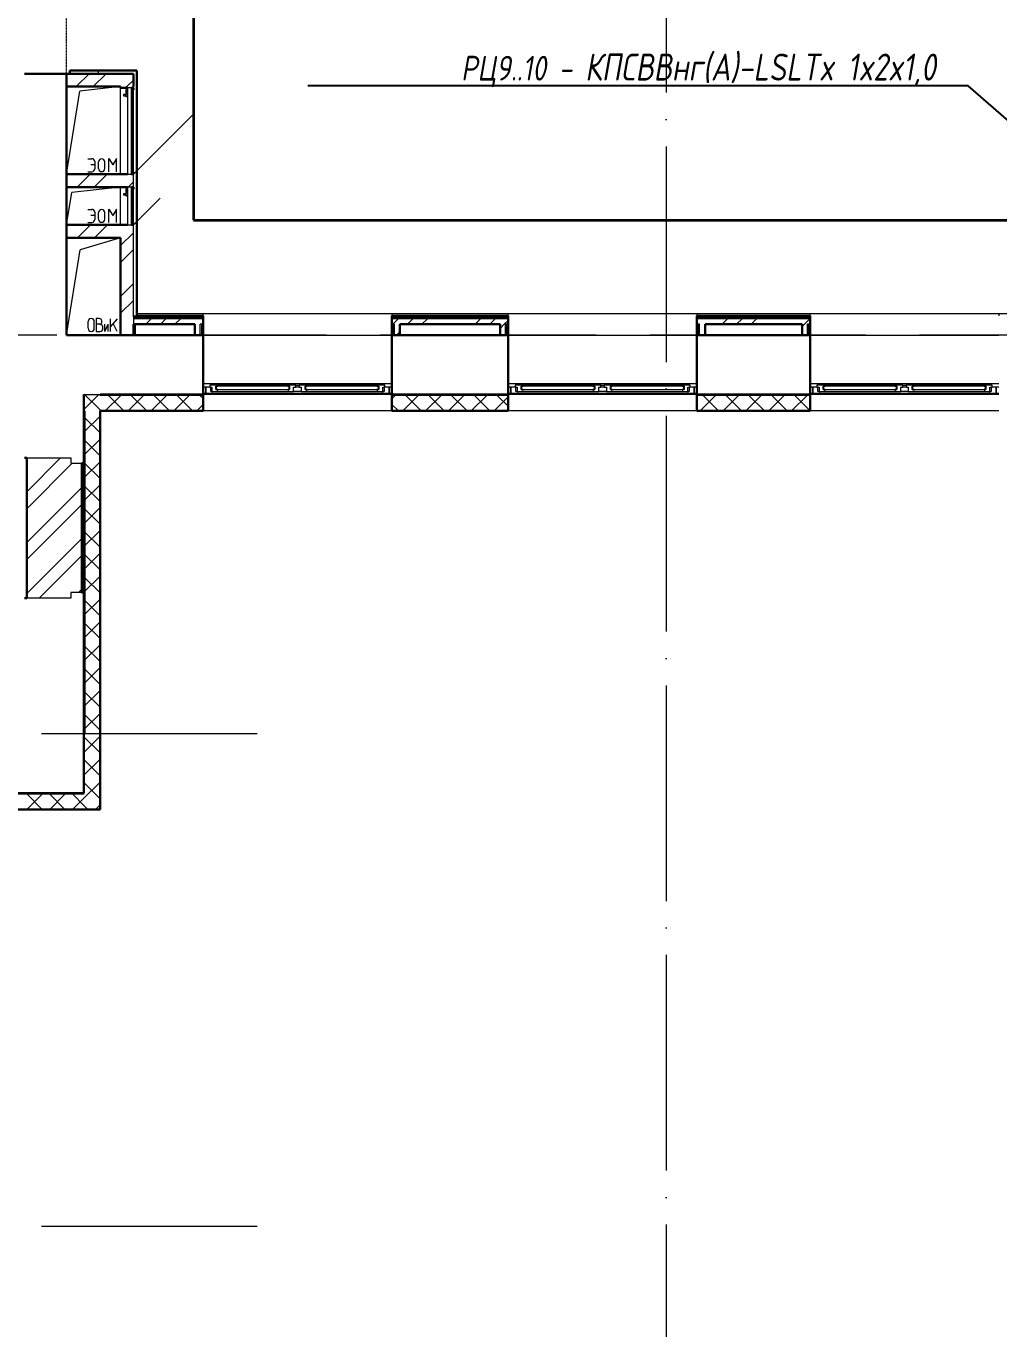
# Model space of a CAD drawing. Header units: millimetres. Extents: x -586848 to 520591, y -385801 to 675781.
# Drawn here: x -15148 to -6127, y -125453 to -113366 of the extents above; entities that cross this region are included whole.
import ezdxf
from ezdxf import colors
from ezdxf.entities.mleader import LeaderData, LeaderLine
from ezdxf.math import Vec2, Vec3

# ---------------------------------------------------------------- set-up
doc = ezdxf.new("R2010")
doc.units = ezdxf.units.MM
doc.linetypes.add('ADSK_Линия сетки', pattern=[25, 20, -2.5, 0, -2.5])
doc.linetypes.add('Сверху', pattern=[3.96875, 2.38125, -1.5875])
for name, color, linetype, lineweight in [('_ Окна', 7, 'Continuous', 9), ('E-Безопасность-G', 153, 'Continuous', 35), ('RC-Выноски', 7, 'Continuous', 0), ('Линии', 7, 'Continuous', 9), ('Оборудование', 8, 'Continuous', 18), ('Ограждение', 252, 'Continuous', 9), ('Окна', 252, 'Continuous', 9), ('Оси', 252, 'Continuous', 9), ('Стены внутренние', 7, 'Continuous', 18), ('Стены наружные', 7, 'Continuous', 18), ('Стены штриховка', 7, 'Continuous', 9)]:
    doc.layers.add(name, color=color, linetype=linetype, lineweight=lineweight)
doc.layers.add('Узлы', color=7, linetype='Continuous')
doc.styles.add('RubezhCAD', font='', dxfattribs={"oblique": 10})
doc.styles.get('RubezhCAD').set_extended_font_data('GOST type A')

# ---------------------------------------------------------------- blocks, each defined once
blk = doc.blocks.new('1 этаж')
at = {"color": 251, "lineweight": 18, "true_color": 0x636466}
for p, q in [((-27913, 15610), (-27943, 15610)), ((-27943, 15610), (-27943, 15490)), ((-27748, 15608), (-27808, 15536)), ((-27808, 15488), (-27808, 15608)), ((-28017, 15519), (-28017, 15581)), ((-27959, 15519), (-27959, 15581)), ((-27909, 15557), (-27943, 15557)), ((-27943, 15490), (-27906, 15490)), ((-27889, 15577), (-27889, 15587)), ((-27879, 15517), (-27879, 15527)), ((-27860, 15490), (-27831, 15557)), ((-27860, 15490), (-27860, 15557)), ((-27831, 15490), (-27831, 15557)), ((-27748, 15488), (-27784, 15565))]:
    blk.add_line(p, q, dxfattribs=at)
for centre, radius, start, end in [((-27988, 15581), 28.7, 0, 180), ((-27913, 15587), 23.3, 0, 90), ((-27988, 15519), 28.7, 180, 0), ((-27909, 15577), 20, 270, 0), ((-27909, 15527), 30, 0, 90), ((-27906, 15517), 26.7, 270, 0)]:
    blk.add_arc(centre, radius, start, end, dxfattribs=at)
at = {"layer": '_ Окна', "color": 251, "lineweight": 18, "true_color": 0x636466}
for p, q in [((-26832, 14991), (-26888, 14991)), ((-26888, 14991), (-26888, 14974)), ((-26831, 14990), (-26832, 14991)), ((-26830, 14991), (-26831, 14990)), ((-26815, 14991), (-26830, 14991)), ((-26813, 14982), (-26815, 14991)), ((-26163, 14991), (-26166, 14982)), ((-26149, 14991), (-26163, 14991)), ((-26148, 14990), (-26149, 14991)), ((-26147, 14991), (-26148, 14990)), ((-26091, 14991), (-26147, 14991)), ((-26091, 14974), (-26091, 14991)), ((-26005, 14991), (-26061, 14991)), ((-26061, 14991), (-26061, 14974)), ((-26004, 14990), (-26005, 14991)), ((-26003, 14991), (-26004, 14990)), ((-25988, 14991), (-26003, 14991)), ((-25986, 14982), (-25988, 14991)), ((-25336, 14991), (-25339, 14982)), ((-25322, 14991), (-25336, 14991)), ((-25321, 14990), (-25322, 14991)), ((-25320, 14991), (-25321, 14990)), ((-25264, 14991), (-25320, 14991)), ((-25264, 14974), (-25264, 14991)), ((-24002, 14991), (-24058, 14991)), ((-24058, 14991), (-24058, 14974)), ((-24001, 14990), (-24002, 14991)), ((-24000, 14991), (-24001, 14990)), ((-23985, 14991), (-24000, 14991)), ((-23983, 14982), (-23985, 14991)), ((-23333, 14991), (-23336, 14982)), ((-23319, 14991), (-23333, 14991)), ((-23318, 14990), (-23319, 14991)), ((-23317, 14991), (-23318, 14990)), ((-23261, 14991), (-23317, 14991)), ((-23261, 14974), (-23261, 14991)), ((-23175, 14991), (-23231, 14991)), ((-23231, 14991), (-23231, 14974)), ((-23174, 14990), (-23175, 14991)), ((-23173, 14991), (-23174, 14990)), ((-23158, 14991), (-23173, 14991)), ((-23156, 14982), (-23158, 14991)), ((-22506, 14991), (-22509, 14982)), ((-22492, 14991), (-22506, 14991)), ((-22491, 14990), (-22492, 14991)), ((-22490, 14991), (-22491, 14990)), ((-22434, 14991), (-22490, 14991)), ((-22434, 14974), (-22434, 14991)), ((-21202, 14991), (-21258, 14991)), ((-21258, 14991), (-21258, 14974)), ((-21201, 14990), (-21202, 14991)), ((-21200, 14991), (-21201, 14990)), ((-21185, 14991), (-21200, 14991)), ((-21183, 14982), (-21185, 14991)), ((-20533, 14991), (-20536, 14982)), ((-20519, 14991), (-20533, 14991)), ((-20518, 14990), (-20519, 14991)), ((-20517, 14991), (-20518, 14990)), ((-20461, 14991), (-20517, 14991)), ((-20461, 14974), (-20461, 14991)), ((-20375, 14991), (-20431, 14991)), ((-20431, 14991), (-20431, 14974)), ((-20374, 14990), (-20375, 14991)), ((-20373, 14991), (-20374, 14990)), ((-20358, 14991), (-20373, 14991)), ((-20356, 14982), (-20358, 14991)), ((-19706, 14991), (-19709, 14982)), ((-19692, 14991), (-19706, 14991)), ((-19691, 14990), (-19692, 14991)), ((-19690, 14991), (-19691, 14990)), ((-19634, 14991), (-19690, 14991)), ((-19634, 14974), (-19634, 14991)), ((-26888, 14974), (-26926, 14974)), ((-26926, 14974), (-26926, 14916)), ((-26926, 14916), (-26866, 14916)), ((-26888, 14974), (-26868, 14974)), ((-26880, 14933), (-26880, 14974)), ((-26868, 14933), (-26880, 14933)), ((-26868, 14974), (-26868, 14933)), ((-26868, 14933), (-26817, 14933)), ((-26866, 14916), (-26862, 14933)), ((-26831, 14950), (-26831, 14982)), ((-26831, 14982), (-26813, 14982)), ((-26813, 14950), (-26831, 14950)), ((-26817, 14933), (-26813, 14950)), ((-26166, 14982), (-26148, 14982)), ((-26148, 14950), (-26166, 14950)), ((-26166, 14950), (-26161, 14933)), ((-26161, 14933), (-26111, 14933)), ((-26148, 14982), (-26148, 14950)), ((-26111, 14933), (-26111, 14974)), ((-26111, 14974), (-26091, 14974)), ((-26061, 14974), (-26041, 14974)), ((-26041, 14974), (-26041, 14933)), ((-26041, 14933), (-25990, 14933)), ((-26004, 14950), (-26004, 14982)), ((-26004, 14982), (-25986, 14982)), ((-25986, 14950), (-26004, 14950)), ((-25990, 14933), (-25986, 14950)), ((-25339, 14982), (-25321, 14982)), ((-25321, 14950), (-25339, 14950)), ((-25339, 14950), (-25334, 14933)), ((-25334, 14933), (-25284, 14933)), ((-25321, 14982), (-25321, 14950)), ((-25290, 14933), (-25285, 14916)), ((-25285, 14916), (-25226, 14916)), ((-25284, 14933), (-25284, 14974)), ((-25284, 14974), (-25264, 14974)), ((-25272, 14933), (-25284, 14933)), ((-25272, 14974), (-25272, 14933)), ((-25226, 14974), (-25264, 14974)), ((-25226, 14916), (-25226, 14974)), ((-24058, 14974), (-24096, 14974)), ((-24096, 14974), (-24096, 14916)), ((-24096, 14916), (-24036, 14916)), ((-24058, 14974), (-24038, 14974)), ((-24050, 14933), (-24050, 14974)), ((-24038, 14933), (-24050, 14933)), ((-24038, 14974), (-24038, 14933)), ((-24038, 14933), (-23987, 14933)), ((-24036, 14916), (-24032, 14933)), ((-24001, 14950), (-24001, 14982)), ((-24001, 14982), (-23983, 14982)), ((-23983, 14950), (-24001, 14950)), ((-23987, 14933), (-23983, 14950)), ((-23336, 14982), (-23318, 14982)), ((-23318, 14950), (-23336, 14950)), ((-23336, 14950), (-23331, 14933)), ((-23331, 14933), (-23281, 14933)), ((-23318, 14982), (-23318, 14950)), ((-23281, 14933), (-23281, 14974)), ((-23281, 14974), (-23261, 14974)), ((-23231, 14974), (-23211, 14974)), ((-23211, 14974), (-23211, 14933)), ((-23211, 14933), (-23160, 14933)), ((-23174, 14950), (-23174, 14982)), ((-23174, 14982), (-23156, 14982)), ((-23156, 14950), (-23174, 14950)), ((-23160, 14933), (-23156, 14950)), ((-22509, 14982), (-22491, 14982)), ((-22491, 14950), (-22509, 14950)), ((-22509, 14950), (-22504, 14933)), ((-22504, 14933), (-22454, 14933)), ((-22491, 14982), (-22491, 14950)), ((-22460, 14933), (-22455, 14916)), ((-22455, 14916), (-22396, 14916)), ((-22454, 14933), (-22454, 14974)), ((-22454, 14974), (-22434, 14974)), ((-22442, 14933), (-22454, 14933)), ((-22442, 14974), (-22442, 14933)), ((-22396, 14974), (-22434, 14974)), ((-22396, 14916), (-22396, 14974)), ((-21258, 14974), (-21296, 14974)), ((-21296, 14974), (-21296, 14916)), ((-21296, 14916), (-21236, 14916)), ((-21258, 14974), (-21238, 14974)), ((-21250, 14933), (-21250, 14974)), ((-21238, 14933), (-21250, 14933)), ((-21238, 14974), (-21238, 14933)), ((-21238, 14933), (-21187, 14933)), ((-21236, 14916), (-21232, 14933)), ((-21201, 14950), (-21201, 14982)), ((-21201, 14982), (-21183, 14982)), ((-21183, 14950), (-21201, 14950)), ((-21187, 14933), (-21183, 14950)), ((-20536, 14982), (-20518, 14982)), ((-20518, 14950), (-20536, 14950)), ((-20536, 14950), (-20531, 14933)), ((-20531, 14933), (-20481, 14933)), ((-20518, 14982), (-20518, 14950)), ((-20481, 14933), (-20481, 14974)), ((-20481, 14974), (-20461, 14974)), ((-20431, 14974), (-20411, 14974)), ((-20411, 14974), (-20411, 14933)), ((-20411, 14933), (-20360, 14933)), ((-20374, 14950), (-20374, 14982)), ((-20374, 14982), (-20356, 14982)), ((-20356, 14950), (-20374, 14950)), ((-20360, 14933), (-20356, 14950)), ((-19709, 14982), (-19691, 14982)), ((-19691, 14950), (-19709, 14950)), ((-19709, 14950), (-19704, 14933)), ((-19704, 14933), (-19654, 14933)), ((-19691, 14982), (-19691, 14950)), ((-19660, 14933), (-19655, 14916)), ((-19655, 14916), (-19596, 14916)), ((-19654, 14933), (-19654, 14974)), ((-19654, 14974), (-19634, 14974)), ((-19642, 14933), (-19654, 14933)), ((-19642, 14974), (-19642, 14933)), ((-19596, 14974), (-19634, 14974)), ((-19596, 14916), (-19596, 14974))]:
    blk.add_line(p, q, dxfattribs=at)
at = {"layer": '_ Окна', "color": 251, "true_color": 0x636466}
for p, q in [((-26926, 14974), (-26951, 14974)), ((-26951, 14916), (-26926, 14916)), ((-26926, 14916), (-26926, 14974)), ((-26828, 14982), (-26831, 14982)), ((-26831, 14982), (-26831, 14950)), ((-26831, 14950), (-26828, 14950)), ((-26151, 14982), (-26828, 14982)), ((-26828, 14982), (-26828, 14950)), ((-26828, 14950), (-26828, 14982)), ((-26828, 14950), (-26151, 14950)), ((-26151, 14950), (-26151, 14982)), ((-26151, 14982), (-26151, 14950)), ((-26148, 14982), (-26151, 14982)), ((-26151, 14950), (-26148, 14950)), ((-26148, 14950), (-26148, 14982)), ((-26001, 14982), (-26004, 14982)), ((-26004, 14982), (-26004, 14950)), ((-26004, 14950), (-26001, 14950)), ((-25324, 14982), (-26001, 14982)), ((-26001, 14982), (-26001, 14950)), ((-26001, 14950), (-26001, 14982)), ((-26001, 14950), (-25324, 14950)), ((-25324, 14950), (-25324, 14982)), ((-25324, 14982), (-25324, 14950)), ((-25321, 14982), (-25324, 14982)), ((-25324, 14950), (-25321, 14950)), ((-25321, 14950), (-25321, 14982)), ((-25201, 14974), (-25226, 14974)), ((-25226, 14974), (-25226, 14916)), ((-25226, 14916), (-25201, 14916)), ((-24096, 14974), (-24121, 14974)), ((-24121, 14916), (-24096, 14916)), ((-24096, 14916), (-24096, 14974)), ((-23998, 14982), (-24001, 14982)), ((-24001, 14982), (-24001, 14950)), ((-24001, 14950), (-23998, 14950)), ((-23321, 14982), (-23998, 14982)), ((-23998, 14982), (-23998, 14950)), ((-23998, 14950), (-23998, 14982)), ((-23998, 14950), (-23321, 14950)), ((-23321, 14950), (-23321, 14982)), ((-23321, 14982), (-23321, 14950)), ((-23318, 14982), (-23321, 14982)), ((-23321, 14950), (-23318, 14950)), ((-23318, 14950), (-23318, 14982)), ((-23171, 14982), (-23174, 14982)), ((-23174, 14982), (-23174, 14950)), ((-23174, 14950), (-23171, 14950)), ((-22494, 14982), (-23171, 14982)), ((-23171, 14982), (-23171, 14950)), ((-23171, 14950), (-23171, 14982)), ((-23171, 14950), (-22494, 14950)), ((-22494, 14950), (-22494, 14982)), ((-22494, 14982), (-22494, 14950)), ((-22491, 14982), (-22494, 14982)), ((-22494, 14950), (-22491, 14950)), ((-22491, 14950), (-22491, 14982)), ((-22371, 14974), (-22396, 14974)), ((-22396, 14974), (-22396, 14916)), ((-22396, 14916), (-22371, 14916)), ((-21296, 14974), (-21321, 14974)), ((-21321, 14916), (-21296, 14916)), ((-21296, 14916), (-21296, 14974)), ((-21198, 14982), (-21201, 14982)), ((-21201, 14982), (-21201, 14950)), ((-21201, 14950), (-21198, 14950)), ((-20521, 14982), (-21198, 14982)), ((-21198, 14982), (-21198, 14950)), ((-21198, 14950), (-21198, 14982)), ((-21198, 14950), (-20521, 14950)), ((-20521, 14950), (-20521, 14982)), ((-20521, 14982), (-20521, 14950)), ((-20518, 14982), (-20521, 14982)), ((-20521, 14950), (-20518, 14950)), ((-20518, 14950), (-20518, 14982)), ((-20371, 14982), (-20374, 14982)), ((-20374, 14982), (-20374, 14950)), ((-20374, 14950), (-20371, 14950)), ((-19694, 14982), (-20371, 14982)), ((-20371, 14982), (-20371, 14950)), ((-20371, 14950), (-20371, 14982)), ((-20371, 14950), (-19694, 14950)), ((-19694, 14950), (-19694, 14982)), ((-19694, 14982), (-19694, 14950)), ((-19691, 14982), (-19694, 14982)), ((-19694, 14950), (-19691, 14950)), ((-19691, 14950), (-19691, 14982)), ((-19571, 14974), (-19596, 14974)), ((-19596, 14974), (-19596, 14916)), ((-19596, 14916), (-19571, 14916))]:
    blk.add_line(p, q, dxfattribs=at)
at = {"layer": 'Линии', "color": 251, "lineweight": 18, "ltscale": 100, "true_color": 0x636466}
for p, q in [((-28216, 16949), (-28093, 17720)), ((-27716, 17761), (-28093, 17720)), ((-28018, 17092), (-27981, 17092)), ((-27955, 17066), (-27955, 16998)), ((-27919, 17001), (-27919, 17063)), ((-27861, 17001), (-27861, 17063)), ((-27825, 17095), (-27788, 17035)), ((-27825, 16972), (-27825, 17095)), ((-27752, 17095), (-27788, 17035)), ((-27752, 16972), (-27752, 17095)), ((-28018, 16972), (-27981, 16972)), ((-27992, 17040), (-27955, 17040)), ((-27716, 16829), (-28168, 16779)), ((-28216, 16479), (-28168, 16779)), ((-28018, 16622), (-27981, 16622)), ((-27992, 16570), (-27955, 16570)), ((-27955, 16596), (-27955, 16528)), ((-27919, 16531), (-27919, 16593)), ((-27861, 16531), (-27861, 16593)), ((-27825, 16625), (-27788, 16565)), ((-27825, 16502), (-27825, 16625)), ((-27752, 16625), (-27788, 16565)), ((-27752, 16502), (-27752, 16625)), ((-28018, 16502), (-27981, 16502)), ((-27716, 16359), (-28091, 16246)), ((-28216, 15456), (-28091, 16246))]:
    blk.add_line(p, q, dxfattribs=at)
at = {"layer": 'Линии', "color": 251, "lineweight": 18, "true_color": 0x636466}
for centre, radius, start, end in [((-27981, 17066), 26.1, 0, 90), ((-27890, 17063), 28.7, 0, 180), ((-27981, 16998), 26.1, 270, 0), ((-27890, 17001), 28.7, 180, 0), ((-27981, 16596), 26.1, 0, 90), ((-27890, 16593), 28.7, 0, 180), ((-27981, 16528), 26.1, 270, 0), ((-27890, 16531), 28.7, 180, 0)]:
    blk.add_arc(centre, radius, start, end, dxfattribs=at)
at = {"layer": 'Оборудование', "color": 251, "true_color": 0x636466}
for p, q in [((-27669, 17688), (-27687, 17688)), ((-27687, 17688), (-27687, 17676)), ((-27687, 17676), (-27669, 17676)), ((-27667, 17690), (-27669, 17688)), ((-27669, 17688), (-27669, 17676)), ((-27669, 17676), (-27667, 17674)), ((-27667, 17733), (-27667, 17687)), ((-27662, 17733), (-27667, 17733)), ((-27651, 17692), (-27667, 17692)), ((-27667, 17692), (-27667, 17672)), ((-27667, 17677), (-27667, 17669)), ((-27667, 17672), (-27651, 17672)), ((-27667, 17669), (-27662, 17669)), ((-27662, 17687), (-27662, 17733)), ((-27662, 17669), (-27662, 17677)), ((-27615, 17749), (-27651, 17749)), ((-27651, 17749), (-27651, 16949)), ((-27614, 16950), (-27614, 17748)), ((-27604, 17742), (-27614, 17742)), ((-27603, 16957), (-27603, 17741)), ((-27596, 17730), (-27602, 17730)), ((-27596, 16968), (-27596, 17730)), ((-27596, 16949), (-27031, 17514)), ((-27651, 16949), (-27615, 16949)), ((-27614, 16956), (-27604, 16956)), ((-27602, 16968), (-27596, 16968)), ((-27667, 16813), (-27667, 16767)), ((-27662, 16813), (-27667, 16813)), ((-27662, 16767), (-27662, 16813)), ((-27615, 16829), (-27651, 16829)), ((-27651, 16829), (-27651, 16479)), ((-27614, 16480), (-27614, 16828)), ((-27604, 16822), (-27614, 16822)), ((-27603, 16487), (-27603, 16821)), ((-27596, 16810), (-27602, 16810)), ((-27596, 16498), (-27596, 16810)), ((-27669, 16768), (-27687, 16768)), ((-27687, 16768), (-27687, 16756)), ((-27687, 16756), (-27669, 16756)), ((-27667, 16770), (-27669, 16768)), ((-27669, 16768), (-27669, 16756)), ((-27669, 16756), (-27667, 16754)), ((-27651, 16772), (-27667, 16772)), ((-27667, 16772), (-27667, 16752)), ((-27667, 16757), (-27667, 16749)), ((-27667, 16752), (-27651, 16752)), ((-27667, 16749), (-27662, 16749)), ((-27662, 16749), (-27662, 16757)), ((-27596, 16479), (-27349, 16726)), ((-27651, 16479), (-27615, 16479)), ((-27614, 16486), (-27604, 16486)), ((-27603, 16507), (-27604, 16507)), ((-27604, 16507), (-27603, 16507)), ((-27602, 16498), (-27596, 16498))]:
    blk.add_line(p, q, dxfattribs=at)
for points, knots in [([(-27614, 17748), (-27614, 17748), (-27614, 17748), (-27614, 17748), (-27614, 17748), (-27614, 17748), (-27614, 17748), (-27615, 17749), (-27615, 17749), (-27615, 17749)], [0, 0, 0, 0, 0.166667, 0.25, 0.333333, 0.5, 0.666667, 0.833333, 1, 1, 1, 1]), ([(-27603, 17741), (-27603, 17741), (-27603, 17741), (-27603, 17741), (-27603, 17741), (-27603, 17741), (-27604, 17741), (-27604, 17741), (-27604, 17742), (-27604, 17742), (-27604, 17742)], [0, 0, 0, 0, 0.166667, 0.25, 0.333333, 0.416667, 0.541667, 0.666667, 0.833333, 1, 1, 1, 1]), ([(-27602, 17730), (-27602, 17730), (-27602, 17730), (-27602, 17730), (-27602, 17730), (-27603, 17730), (-27603, 17730), (-27603, 17730), (-27603, 17730), (-27603, 17731), (-27603, 17731), (-27603, 17731), (-27603, 17731)], [0, 0, 0, 0, 0.166667, 0.25, 0.333333, 0.416667, 0.5, 0.583333, 0.666667, 0.75, 0.833333, 1, 1, 1, 1]), ([(-27615, 16949), (-27615, 16949), (-27615, 16949), (-27614, 16949), (-27614, 16949), (-27614, 16949), (-27614, 16949), (-27614, 16949), (-27614, 16949), (-27614, 16950)], [-1, -1, -1, -1, -0.833333, -0.666667, -0.5, -0.333333, -0.25, -0.166667, 0, 0, 0, 0]), ([(-27604, 16956), (-27604, 16956), (-27604, 16956), (-27604, 16956), (-27604, 16956), (-27603, 16956), (-27603, 16956), (-27603, 16956), (-27603, 16956), (-27603, 16956), (-27603, 16957)], [-1, -1, -1, -1, -0.833333, -0.666667, -0.541667, -0.416667, -0.333333, -0.25, -0.166667, 0, 0, 0, 0]), ([(-27603, 16966), (-27603, 16966), (-27603, 16966), (-27603, 16967), (-27603, 16967), (-27603, 16967), (-27603, 16967), (-27603, 16967), (-27602, 16967), (-27602, 16967), (-27602, 16968), (-27602, 16968), (-27602, 16968)], [-1, -1, -1, -1, -0.833333, -0.75, -0.666667, -0.583333, -0.5, -0.416667, -0.333333, -0.25, -0.166667, 0, 0, 0, 0]), ([(-27614, 16828), (-27614, 16828), (-27614, 16828), (-27614, 16828), (-27614, 16828), (-27614, 16828), (-27614, 16828), (-27615, 16829), (-27615, 16829), (-27615, 16829)], [0, 0, 0, 0, 0.166667, 0.25, 0.333333, 0.5, 0.666667, 0.833333, 1, 1, 1, 1]), ([(-27603, 16821), (-27603, 16821), (-27603, 16821), (-27603, 16821), (-27603, 16821), (-27603, 16821), (-27604, 16821), (-27604, 16821), (-27604, 16822), (-27604, 16822), (-27604, 16822)], [0, 0, 0, 0, 0.166667, 0.25, 0.333333, 0.416667, 0.541667, 0.666667, 0.833333, 1, 1, 1, 1]), ([(-27602, 16810), (-27602, 16810), (-27602, 16810), (-27602, 16810), (-27602, 16810), (-27603, 16810), (-27603, 16810), (-27603, 16810), (-27603, 16810), (-27603, 16811), (-27603, 16811), (-27603, 16811), (-27603, 16811)], [0, 0, 0, 0, 0.166667, 0.25, 0.333333, 0.416667, 0.5, 0.583333, 0.666667, 0.75, 0.833333, 1, 1, 1, 1]), ([(-27615, 16479), (-27615, 16479), (-27615, 16479), (-27614, 16479), (-27614, 16479), (-27614, 16479), (-27614, 16479), (-27614, 16479), (-27614, 16479), (-27614, 16480)], [-1, -1, -1, -1, -0.833333, -0.666667, -0.5, -0.333333, -0.25, -0.166667, 0, 0, 0, 0]), ([(-27604, 16486), (-27604, 16486), (-27604, 16486), (-27604, 16486), (-27604, 16486), (-27603, 16486), (-27603, 16486), (-27603, 16486), (-27603, 16486), (-27603, 16486), (-27603, 16487)], [-1, -1, -1, -1, -0.833333, -0.666667, -0.541667, -0.416667, -0.333333, -0.25, -0.166667, 0, 0, 0, 0]), ([(-27603, 16496), (-27603, 16496), (-27603, 16496), (-27603, 16497), (-27603, 16497), (-27603, 16497), (-27603, 16497), (-27603, 16497), (-27602, 16497), (-27602, 16497), (-27602, 16498), (-27602, 16498), (-27602, 16498)], [-1, -1, -1, -1, -0.833333, -0.75, -0.666667, -0.583333, -0.5, -0.416667, -0.333333, -0.25, -0.166667, 0, 0, 0, 0])]:
    blk.add_open_spline(points, degree=3, knots=knots, dxfattribs=at)
at = {"layer": 'Ограждение', "color": 251, "true_color": 0x636466}
for p, q in [((-27566, 15656), (-13581, 15656)), ((-26951, 15636), (-26951, 15656)), ((-26951, 15656), (-25201, 15656)), ((-25201, 15656), (-25201, 15636)), ((-24121, 15636), (-24121, 15656)), ((-24121, 15656), (-22371, 15656)), ((-22371, 15656), (-22371, 15636)), ((-21321, 15636), (-21321, 15656)), ((-21321, 15656), (-19571, 15656)), ((-19571, 15656), (-19571, 15636)), ((-27576, 15481), (-27596, 15481)), ((-27596, 15471), (-27581, 15471)), ((-27576, 15456), (-27576, 15556)), ((-26951, 15456), (-25201, 15456)), ((-24121, 15456), (-22371, 15456)), ((-21321, 15456), (-19571, 15456)), ((-26951, 15006), (-25201, 15006)), ((-24121, 15006), (-22371, 15006)), ((-21321, 15006), (-19571, 15006))]:
    blk.add_line(p, q, dxfattribs=at)
at = {"layer": 'Окна', "color": 251, "true_color": 0x636466}
for p, q in [((-26830, 14991), (-26832, 14991)), ((-26163, 14991), (-26815, 14991)), ((-26147, 14991), (-26149, 14991)), ((-26091, 14991), (-26061, 14991)), ((-26003, 14991), (-26005, 14991)), ((-25336, 14991), (-25988, 14991)), ((-25320, 14991), (-25322, 14991)), ((-24000, 14991), (-24002, 14991)), ((-23333, 14991), (-23985, 14991)), ((-23317, 14991), (-23319, 14991)), ((-23261, 14991), (-23231, 14991)), ((-23173, 14991), (-23175, 14991)), ((-22506, 14991), (-23158, 14991)), ((-22490, 14991), (-22492, 14991)), ((-21200, 14991), (-21202, 14991)), ((-20533, 14991), (-21185, 14991)), ((-20517, 14991), (-20519, 14991)), ((-20461, 14991), (-20431, 14991)), ((-20373, 14991), (-20375, 14991)), ((-19706, 14991), (-20358, 14991)), ((-19690, 14991), (-19692, 14991)), ((-26866, 14916), (-25285, 14916)), ((-26817, 14933), (-26161, 14933)), ((-26041, 14933), (-26111, 14933)), ((-26061, 14974), (-26091, 14974)), ((-25990, 14933), (-25334, 14933)), ((-24036, 14916), (-22455, 14916)), ((-23987, 14933), (-23331, 14933)), ((-23211, 14933), (-23281, 14933)), ((-23231, 14974), (-23261, 14974)), ((-23160, 14933), (-22504, 14933)), ((-21236, 14916), (-19655, 14916)), ((-21187, 14933), (-20531, 14933)), ((-20411, 14933), (-20481, 14933)), ((-20431, 14974), (-20461, 14974)), ((-20360, 14933), (-19704, 14933))]:
    blk.add_line(p, q, dxfattribs=at)
at = {"layer": 'Оси', "color": 251, "linetype": 'ADSK_Линия сетки', "ltscale": 100, "true_color": 0x636466}
for p, q in [((-22656, 32207), (-22656, -32500)), ((-806, 15456), (-72528, 15456)), ((-26448, 11756), (-72528, 11756)), ((-26448, 7186), (-72528, 7186))]:
    blk.add_line(p, q, dxfattribs=at)
at = {"layer": 'Стены внутренние', "color": 251, "lineweight": 30, "true_color": 0x636466}
for p, q in [((-28216, 16949), (-28216, 17761)), ((-28216, 16479), (-28216, 16829)), ((-28216, 15456), (-28216, 16359)), ((-27716, 15456), (-28216, 15456)), ((-27026, 15456), (-27596, 15456)), ((-26951, 14906), (-26951, 15456)), ((-25201, 15456), (-25201, 14906)), ((-24196, 15456), (-25126, 15456)), ((-24121, 14906), (-24121, 15456)), ((-22371, 15456), (-22371, 14906)), ((-21396, 15456), (-22296, 15456)), ((-21321, 14906), (-21321, 15456)), ((-28056, 14906), (-28056, 14754)), ((-27904, 14906), (-26951, 14906)), ((-26951, 14754), (-26951, 14896)), ((-25201, 14906), (-24121, 14906)), ((-25201, 14896), (-25201, 14754)), ((-24121, 14754), (-24121, 14896)), ((-22371, 14906), (-21321, 14906)), ((-22371, 14896), (-22371, 14754)), ((-21321, 14754), (-21321, 14896)), ((-27904, 14754), (-26951, 14754)), ((-27904, 11054), (-27904, 14754)), ((-25201, 14754), (-24121, 14754)), ((-22371, 14754), (-21321, 14754)), ((-28606, 14317), (-28586, 14317)), ((-28076, 14267), (-28056, 14267)), ((-28056, 13067), (-28076, 13067)), ((-28056, 11206), (-28056, 13067)), ((-28586, 13017), (-28606, 13017)), ((-30806, 11206), (-28056, 11206)), ((-29854, 11054), (-27904, 11054))]:
    blk.add_line(p, q, dxfattribs=at)
at = {"layer": 'Стены внутренние', "color": 251, "true_color": 0x636466}
for p, q in [((-28056, 14906), (-27904, 14906)), ((-25201, 14906), (-26951, 14906)), ((-22371, 14906), (-24121, 14906)), ((-19571, 14906), (-21321, 14906)), ((-25201, 14754), (-26951, 14754)), ((-22371, 14754), (-24121, 14754)), ((-19571, 14754), (-21321, 14754)), ((-28586, 14317), (-28176, 14317)), ((-28176, 14317), (-28176, 14267)), ((-28176, 14267), (-28076, 14267)), ((-28076, 13067), (-28176, 13067)), ((-28176, 13067), (-28176, 13017)), ((-28176, 13017), (-28586, 13017))]:
    blk.add_line(p, q, dxfattribs=at)
at = {"layer": 'Стены внутренние', "color": 251, "linetype": 'Continuous', "lineweight": 9, "true_color": 0x636466}
for p, q in [((-28056, 14767), (-27916, 14906)), ((-27900, 14756), (-28050, 14906)), ((-27854, 14756), (-27714, 14896)), ((-27688, 14756), (-27828, 14896)), ((-27642, 14756), (-27502, 14896)), ((-27476, 14756), (-27616, 14896)), ((-27430, 14756), (-27290, 14896)), ((-27264, 14756), (-27404, 14896)), ((-27218, 14756), (-27078, 14896)), ((-27052, 14756), (-27192, 14896)), ((-26951, 14867), (-26980, 14896)), ((-25201, 14864), (-25168, 14896)), ((-25096, 14756), (-24956, 14896)), ((-24930, 14756), (-25070, 14896)), ((-24884, 14756), (-24744, 14896)), ((-24718, 14756), (-24858, 14896)), ((-24672, 14756), (-24532, 14896)), ((-24506, 14756), (-24646, 14896)), ((-24460, 14756), (-24320, 14896)), ((-24294, 14756), (-24434, 14896)), ((-24248, 14756), (-24121, 14883)), ((-24123, 14797), (-24222, 14896)), ((-22339, 14756), (-22199, 14896)), ((-22173, 14756), (-22313, 14896)), ((-22126, 14756), (-21986, 14896)), ((-21961, 14756), (-22101, 14896)), ((-21914, 14756), (-21774, 14896)), ((-21749, 14756), (-21889, 14896)), ((-21702, 14756), (-21562, 14896)), ((-21536, 14756), (-21676, 14896)), ((-21490, 14756), (-21350, 14896)), ((-21324, 14756), (-21464, 14896)), ((-27236, 14756), (-27237, 14754)), ((-27027, 14754), (-27028, 14756)), ((-27005, 14756), (-26953, 14809)), ((-25143, 14756), (-25199, 14812)), ((-24563, 14754), (-24564, 14756)), ((-24420, 14756), (-24421, 14755)), ((-21748, 14754), (-21749, 14756)), ((-28046, 14564), (-27906, 14704)), ((-27906, 14550), (-28046, 14690)), ((-28046, 14352), (-27906, 14492)), ((-27906, 14337), (-28046, 14477)), ((-28046, 14140), (-27906, 14280)), ((-27906, 14125), (-28046, 14265)), ((-28046, 13928), (-27906, 14068)), ((-27906, 13913), (-28046, 14053)), ((-28046, 13716), (-27906, 13856)), ((-27906, 13701), (-28046, 13841)), ((-28046, 13504), (-27906, 13644)), ((-27906, 13489), (-28046, 13629)), ((-28046, 13292), (-27906, 13432)), ((-27906, 13277), (-28046, 13417)), ((-28046, 13080), (-27906, 13220)), ((-27906, 13065), (-28046, 13205)), ((-28046, 12867), (-27906, 13007)), ((-27906, 12853), (-28046, 12993)), ((-28046, 12655), (-27906, 12795)), ((-27906, 12640), (-28046, 12780)), ((-28046, 12443), (-27906, 12583)), ((-27906, 12428), (-28046, 12568)), ((-28046, 12231), (-27906, 12371)), ((-27906, 12216), (-28046, 12356)), ((-28046, 12019), (-27906, 12159)), ((-27906, 12004), (-28046, 12144)), ((-27904, 11974), (-27906, 11971)), ((-28046, 11807), (-27906, 11947)), ((-27906, 11792), (-28046, 11932)), ((-28056, 11585), (-27906, 11735)), ((-27906, 11580), (-28056, 11730)), ((-28056, 11373), (-27906, 11523)), ((-27906, 11368), (-28056, 11518)), ((-28056, 11160), (-27906, 11310)), ((-27906, 11155), (-28056, 11305)), ((-28584, 11056), (-28444, 11196)), ((-28443, 11056), (-28583, 11196)), ((-28372, 11056), (-28232, 11196)), ((-28231, 11056), (-28371, 11196)), ((-28160, 11056), (-28056, 11160)), ((-28056, 11093), (-28159, 11196)), ((-27904, 11193), (-27906, 11197)), ((-28527, 11054), (-28529, 11056)), ((-28176, 11054), (-28176, 11056)), ((-28019, 11056), (-28056, 11093)), ((-27948, 11056), (-27906, 11098))]:
    blk.add_line(p, q, dxfattribs=at)
at = {"layer": 'Стены наружные', "color": 251, "lineweight": 30, "true_color": 0x636466}
for p, q in [((-27566, 17911), (-28186, 17911)), ((-28186, 17911), (-28186, 17881)), ((-27566, 15636), (-27566, 17911)), ((-28216, 17881), (-28216, 17761)), ((-28216, 17881), (-27596, 17881)), ((-27596, 17761), (-27596, 17881)), ((-28216, 17761), (-27716, 17761)), ((-27716, 17761), (-27716, 17749)), ((-27716, 17749), (-27651, 17749)), ((-27615, 17749), (-27596, 17749)), ((-27596, 17749), (-27596, 17730)), ((-27651, 16949), (-28216, 16949)), ((-28216, 16949), (-28216, 16829)), ((-27596, 16949), (-27615, 16949)), ((-27596, 16968), (-27596, 16949)), ((-28216, 16829), (-27651, 16829)), ((-27615, 16829), (-27596, 16829)), ((-27596, 16829), (-27596, 16810)), ((-27651, 16479), (-28216, 16479)), ((-28216, 16479), (-28216, 16359)), ((-27596, 16479), (-27615, 16479)), ((-27596, 16498), (-27596, 16479)), ((-28216, 16359), (-27716, 16359)), ((-27716, 16359), (-27716, 15456)), ((-27596, 15636), (-27596, 15631)), ((-26951, 15636), (-27566, 15636)), ((-26951, 15456), (-26951, 15636)), ((-24121, 15636), (-25201, 15636)), ((-25201, 15636), (-25201, 15456)), ((-24121, 15456), (-24121, 15636)), ((-21321, 15636), (-22371, 15636)), ((-22371, 15636), (-22371, 15456)), ((-21321, 15456), (-21321, 15636)), ((-27596, 15456), (-27596, 15556)), ((-27596, 15556), (-27026, 15556)), ((-27026, 15556), (-27026, 15456)), ((-25126, 15556), (-24196, 15556)), ((-25126, 15456), (-25126, 15556)), ((-24196, 15556), (-24196, 15456)), ((-22296, 15556), (-21396, 15556)), ((-22296, 15456), (-22296, 15556)), ((-21396, 15556), (-21396, 15456)), ((-27716, 15456), (-27596, 15456)), ((-27026, 15456), (-26951, 15456)), ((-25201, 15456), (-25126, 15456)), ((-24196, 15456), (-24121, 15456)), ((-22371, 15456), (-22296, 15456)), ((-21396, 15456), (-21321, 15456)), ((-26951, 14896), (-26951, 14906)), ((-25201, 14906), (-25201, 14896)), ((-24121, 14896), (-24121, 14906)), ((-22371, 14906), (-22371, 14896)), ((-21321, 14896), (-21321, 14906)), ((-28056, 14754), (-28056, 13067)), ((-28586, 14317), (-28586, 13017)), ((-28076, 13067), (-28076, 14267))]:
    blk.add_line(p, q, dxfattribs=at)
at = {"layer": 'Стены наружные', "color": 251, "linetype": 'Continuous', "lineweight": 9, "true_color": 0x636466}
for p, q in [((-27920, 17881), (-27920, 17911)), ((-28127, 17761), (-28007, 17881)), ((-27970, 17761), (-27850, 17881)), ((-27656, 17761), (-27596, 17821)), ((-27668, 17749), (-27656, 17761)), ((-28117, 16829), (-27997, 16949)), ((-27960, 16829), (-27840, 16949)), ((-27645, 16829), (-27596, 16878)), ((-28115, 16359), (-27995, 16479)), ((-27958, 16359), (-27838, 16479)), ((-27716, 16286), (-27596, 16406)), ((-27716, 16129), (-27596, 16249)), ((-27716, 15815), (-27596, 15935)), ((-27716, 15658), (-27596, 15778)), ((-27481, 15556), (-27431, 15606)), ((-27428, 15606), (-27416, 15619)), ((-27416, 15619), (-27403, 15631)), ((-27346, 15556), (-27296, 15606)), ((-27216, 15606), (-27204, 15619)), ((-27211, 15556), (-27161, 15606)), ((-27204, 15619), (-27191, 15631)), ((-27191, 15631), (-27186, 15636)), ((-27004, 15606), (-26992, 15619)), ((-26992, 15619), (-26979, 15631)), ((-25191, 15556), (-25141, 15606)), ((-25095, 15606), (-25082, 15619)), ((-25082, 15619), (-25070, 15631)), ((-25070, 15631), (-25065, 15636)), ((-25056, 15556), (-25006, 15606)), ((-24921, 15556), (-24871, 15606)), ((-24883, 15606), (-24870, 15619)), ((-24870, 15619), (-24858, 15631)), ((-24671, 15606), (-24658, 15619)), ((-24658, 15619), (-24646, 15631)), ((-24646, 15631), (-24641, 15636)), ((-24458, 15606), (-24446, 15619)), ((-24446, 15619), (-24433, 15631)), ((-24428, 15556), (-24378, 15606)), ((-24293, 15556), (-24243, 15606)), ((-24246, 15606), (-24234, 15619)), ((-24234, 15619), (-24221, 15631)), ((-24221, 15631), (-24216, 15636)), ((-24158, 15556), (-24121, 15593)), ((-22337, 15606), (-22325, 15619)), ((-22325, 15619), (-22312, 15631)), ((-22138, 15556), (-22088, 15606)), ((-22125, 15606), (-22112, 15619)), ((-22112, 15619), (-22100, 15631)), ((-22100, 15631), (-22095, 15636)), ((-22003, 15556), (-21953, 15606)), ((-21913, 15606), (-21900, 15619)), ((-21900, 15619), (-21888, 15631)), ((-21868, 15556), (-21818, 15606)), ((-21701, 15606), (-21688, 15619)), ((-21688, 15619), (-21676, 15631)), ((-21676, 15631), (-21671, 15636)), ((-21489, 15606), (-21476, 15619)), ((-21476, 15619), (-21464, 15631)), ((-21374, 15556), (-21324, 15606)), ((-25201, 15500), (-25188, 15513)), ((-25188, 15513), (-25176, 15525)), ((-25156, 15456), (-25126, 15487)), ((-24196, 15518), (-24158, 15556)), ((-24146, 15495), (-24133, 15507)), ((-24133, 15507), (-24121, 15520)), ((-21396, 15535), (-21374, 15556)), ((-21346, 15537), (-21333, 15549)), ((-21333, 15549), (-21326, 15556)), ((-27603, 15456), (-27596, 15463)), ((-28046, 14696), (-28056, 14696)), ((-28046, 14596), (-28056, 14596)), ((-28046, 14496), (-28056, 14496)), ((-28046, 14396), (-28056, 14396)), ((-28586, 14002), (-28271, 14317)), ((-28586, 14317), (-28585, 14317)), ((-28586, 13845), (-28164, 14267)), ((-28046, 14296), (-28056, 14296)), ((-28046, 14196), (-28056, 14196)), ((-28586, 13531), (-28076, 14041)), ((-28046, 14096), (-28056, 14096)), ((-28046, 13996), (-28056, 13996)), ((-28586, 13374), (-28076, 13884)), ((-28046, 13896), (-28056, 13896)), ((-28046, 13796), (-28056, 13796)), ((-28046, 13696), (-28056, 13696)), ((-28586, 13059), (-28076, 13569)), ((-28046, 13596), (-28056, 13596)), ((-28046, 13496), (-28056, 13496)), ((-28471, 13017), (-28076, 13412)), ((-28046, 13396), (-28056, 13396)), ((-28046, 13296), (-28056, 13296)), ((-28046, 13196), (-28056, 13196)), ((-28106, 13067), (-28076, 13098)), ((-28046, 13096), (-28056, 13096)), ((-28046, 12996), (-28056, 12996)), ((-28046, 12896), (-28056, 12896)), ((-28046, 12796), (-28056, 12796)), ((-28046, 12696), (-28056, 12696)), ((-28046, 12596), (-28056, 12596)), ((-28046, 12496), (-28056, 12496)), ((-28046, 12396), (-28056, 12396)), ((-28046, 12296), (-28056, 12296)), ((-28046, 12196), (-28056, 12196)), ((-28046, 12096), (-28056, 12096)), ((-28046, 11996), (-28056, 11996)), ((-28046, 11896), (-28056, 11896)), ((-28046, 11796), (-28056, 11796))]:
    blk.add_line(p, q, dxfattribs=at)
at = {"layer": 'Стены наружные', "color": 251, "true_color": 0x636466}
for p, q in [((-27716, 16949), (-27716, 17749)), ((-27716, 16479), (-27716, 16829)), ((-27581, 15471), (-27576, 15471)), ((-27581, 15471), (-27581, 15456))]:
    blk.add_line(p, q, dxfattribs=at)
at = {"layer": 'Стены штриховка', "color": 251, "true_color": 0x636466}
for p, q in [((-27596, 17749), (-27596, 17761)), ((-27596, 16829), (-27596, 16949)), ((-27596, 15636), (-27596, 16479)), ((-27596, 15636), (-27566, 15636)), ((-27596, 15631), (-26951, 15631)), ((-27596, 15631), (-27596, 15556)), ((-26951, 15631), (-27596, 15631)), ((-26951, 15619), (-27596, 15619)), ((-26951, 15606), (-27596, 15606)), ((-25201, 15631), (-24121, 15631)), ((-24121, 15631), (-25201, 15631)), ((-24121, 15619), (-25201, 15619)), ((-24121, 15606), (-25201, 15606)), ((-22371, 15631), (-21321, 15631)), ((-21321, 15631), (-22371, 15631)), ((-21321, 15619), (-22371, 15619)), ((-21321, 15606), (-22371, 15606)), ((-26976, 15456), (-26976, 15556)), ((-26951, 15556), (-26976, 15556)), ((-26963, 15456), (-26963, 15556)), ((-25176, 15556), (-25201, 15556)), ((-25188, 15456), (-25188, 15556)), ((-25176, 15456), (-25176, 15556)), ((-24146, 15456), (-24146, 15556)), ((-24121, 15556), (-24146, 15556)), ((-24133, 15456), (-24133, 15556)), ((-22346, 15556), (-22371, 15556)), ((-22358, 15456), (-22358, 15556)), ((-22346, 15456), (-22346, 15556)), ((-21346, 15456), (-21346, 15556)), ((-21321, 15556), (-21346, 15556)), ((-21333, 15456), (-21333, 15556)), ((-27904, 14896), (-27904, 14906)), ((-26951, 14896), (-27904, 14896)), ((-24121, 14896), (-25201, 14896)), ((-21321, 14896), (-22371, 14896)), ((-28056, 14754), (-28046, 14754)), ((-28046, 14754), (-28046, 11756)), ((-27906, 14756), (-26953, 14756)), ((-27906, 11054), (-27906, 14756)), ((-27904, 14754), (-27906, 14754)), ((-26951, 14830), (-26953, 14830)), ((-26953, 14756), (-26953, 14830)), ((-25199, 14830), (-25201, 14830)), ((-25199, 14830), (-25199, 14756)), ((-25199, 14756), (-24123, 14756)), ((-24121, 14830), (-24123, 14830)), ((-24123, 14756), (-24123, 14830)), ((-22369, 14830), (-22371, 14830)), ((-22369, 14830), (-22369, 14756)), ((-22369, 14756), (-21323, 14756)), ((-21321, 14830), (-21323, 14830)), ((-21323, 14756), (-21323, 14830)), ((-28046, 11756), (-28056, 11756)), ((-28056, 11196), (-29854, 11196)), ((-28056, 11196), (-28056, 11206)), ((-27904, 11056), (-29856, 11056))]:
    blk.add_line(p, q, dxfattribs=at)
at = {"layer": 'Узлы', "color": 251, "linetype": 'Сверху', "lineweight": 9, "true_color": 0x636466}
blk.add_line((-28216, 17881), (-28216, 19611), dxfattribs=at)
at = {"layer": 'Узлы', "color": 251, "lineweight": 30, "true_color": 0x636466}
blk.add_line((-28606, 17881), (-28216, 17881), dxfattribs=at)

msp = doc.modelspace()

# ---------------------------------------------------------------- linework, layer by layer
at = {"layer": 'E-Безопасность-G', "color": 1}
for p, q in [((-13596.3, -109486), (-13596.3, -115167.9)), ((-13596.3, -115167.9), (5279.3, -115167.9))]:
    msp.add_line(p, q, dxfattribs=at)

# ---------------------------------------------------------------- block references
msp.add_blockref('1 этаж', (13443.4, -131688.8))

# ---------------------------------------------------------------- leaders
at = {"layer": 'RC-Выноски', "linetype": 'Continuous', "ltscale": 15}
ml = msp.add_multileader_mtext('Standard', dxfattribs=at)
ml.set_content('{\\H0.91667x;РЦ9..10 - }КПСВВнг(А)-LSLTx 1x2x1,0', color=256, style='RubezhCAD')
ml.set_leader_properties()
ml.build(insert=Vec2(0, 0))
ml.multileader.update_dxf_attribs({"has_text_frame": 1, "text_left_attachment_type": 6, "text_right_attachment_type": 6, "dogleg_length": 2, "arrow_head_size": 400, "scale": 100})
ctx = ml.context
ctx.base_point, ctx.scale, ctx.char_height, ctx.arrow_head_size, ctx.landing_gap_size, ctx.plane_origin = Vec3(-11402.9, -113921.3), 100, 250, 400, 100, Vec3(-538736.5, -152637.9)
ctx.left_attachment, ctx.right_attachment, ctx.text_align_type = 6, 6, 2
notes = []
notes.append((ctx, [(1, (1, 1, 0), (-6411.9, -113921.3), (-1, 0), 200, [(0, [(-4983.9, -115167.9)], 0, [])])]))
ctx.mtext.insert, ctx.mtext.width, ctx.mtext.alignment, ctx.mtext.flow_direction = Vec3(-6711.9, -113621.3), 5324.915, 3, 5
for ctx, leaders in notes:
    for number, flags, end, landing, length, lines in leaders:
        leader = LeaderData()
        leader.index, (leader.has_last_leader_line, leader.has_dogleg_vector, leader.attachment_direction) = number, flags
        leader.last_leader_point, leader.dogleg_vector, leader.dogleg_length = Vec3(end), Vec3(landing), length
        for number, points, colour, breaks in lines:
            line = LeaderLine()
            line.index, line.vertices, line.color, line.breaks = number, Vec3.list(points), colors.encode_raw_color(colour), breaks
            leader.lines.append(line)
        ctx.leaders.append(leader)

doc.saveas('drawing.dxf')
